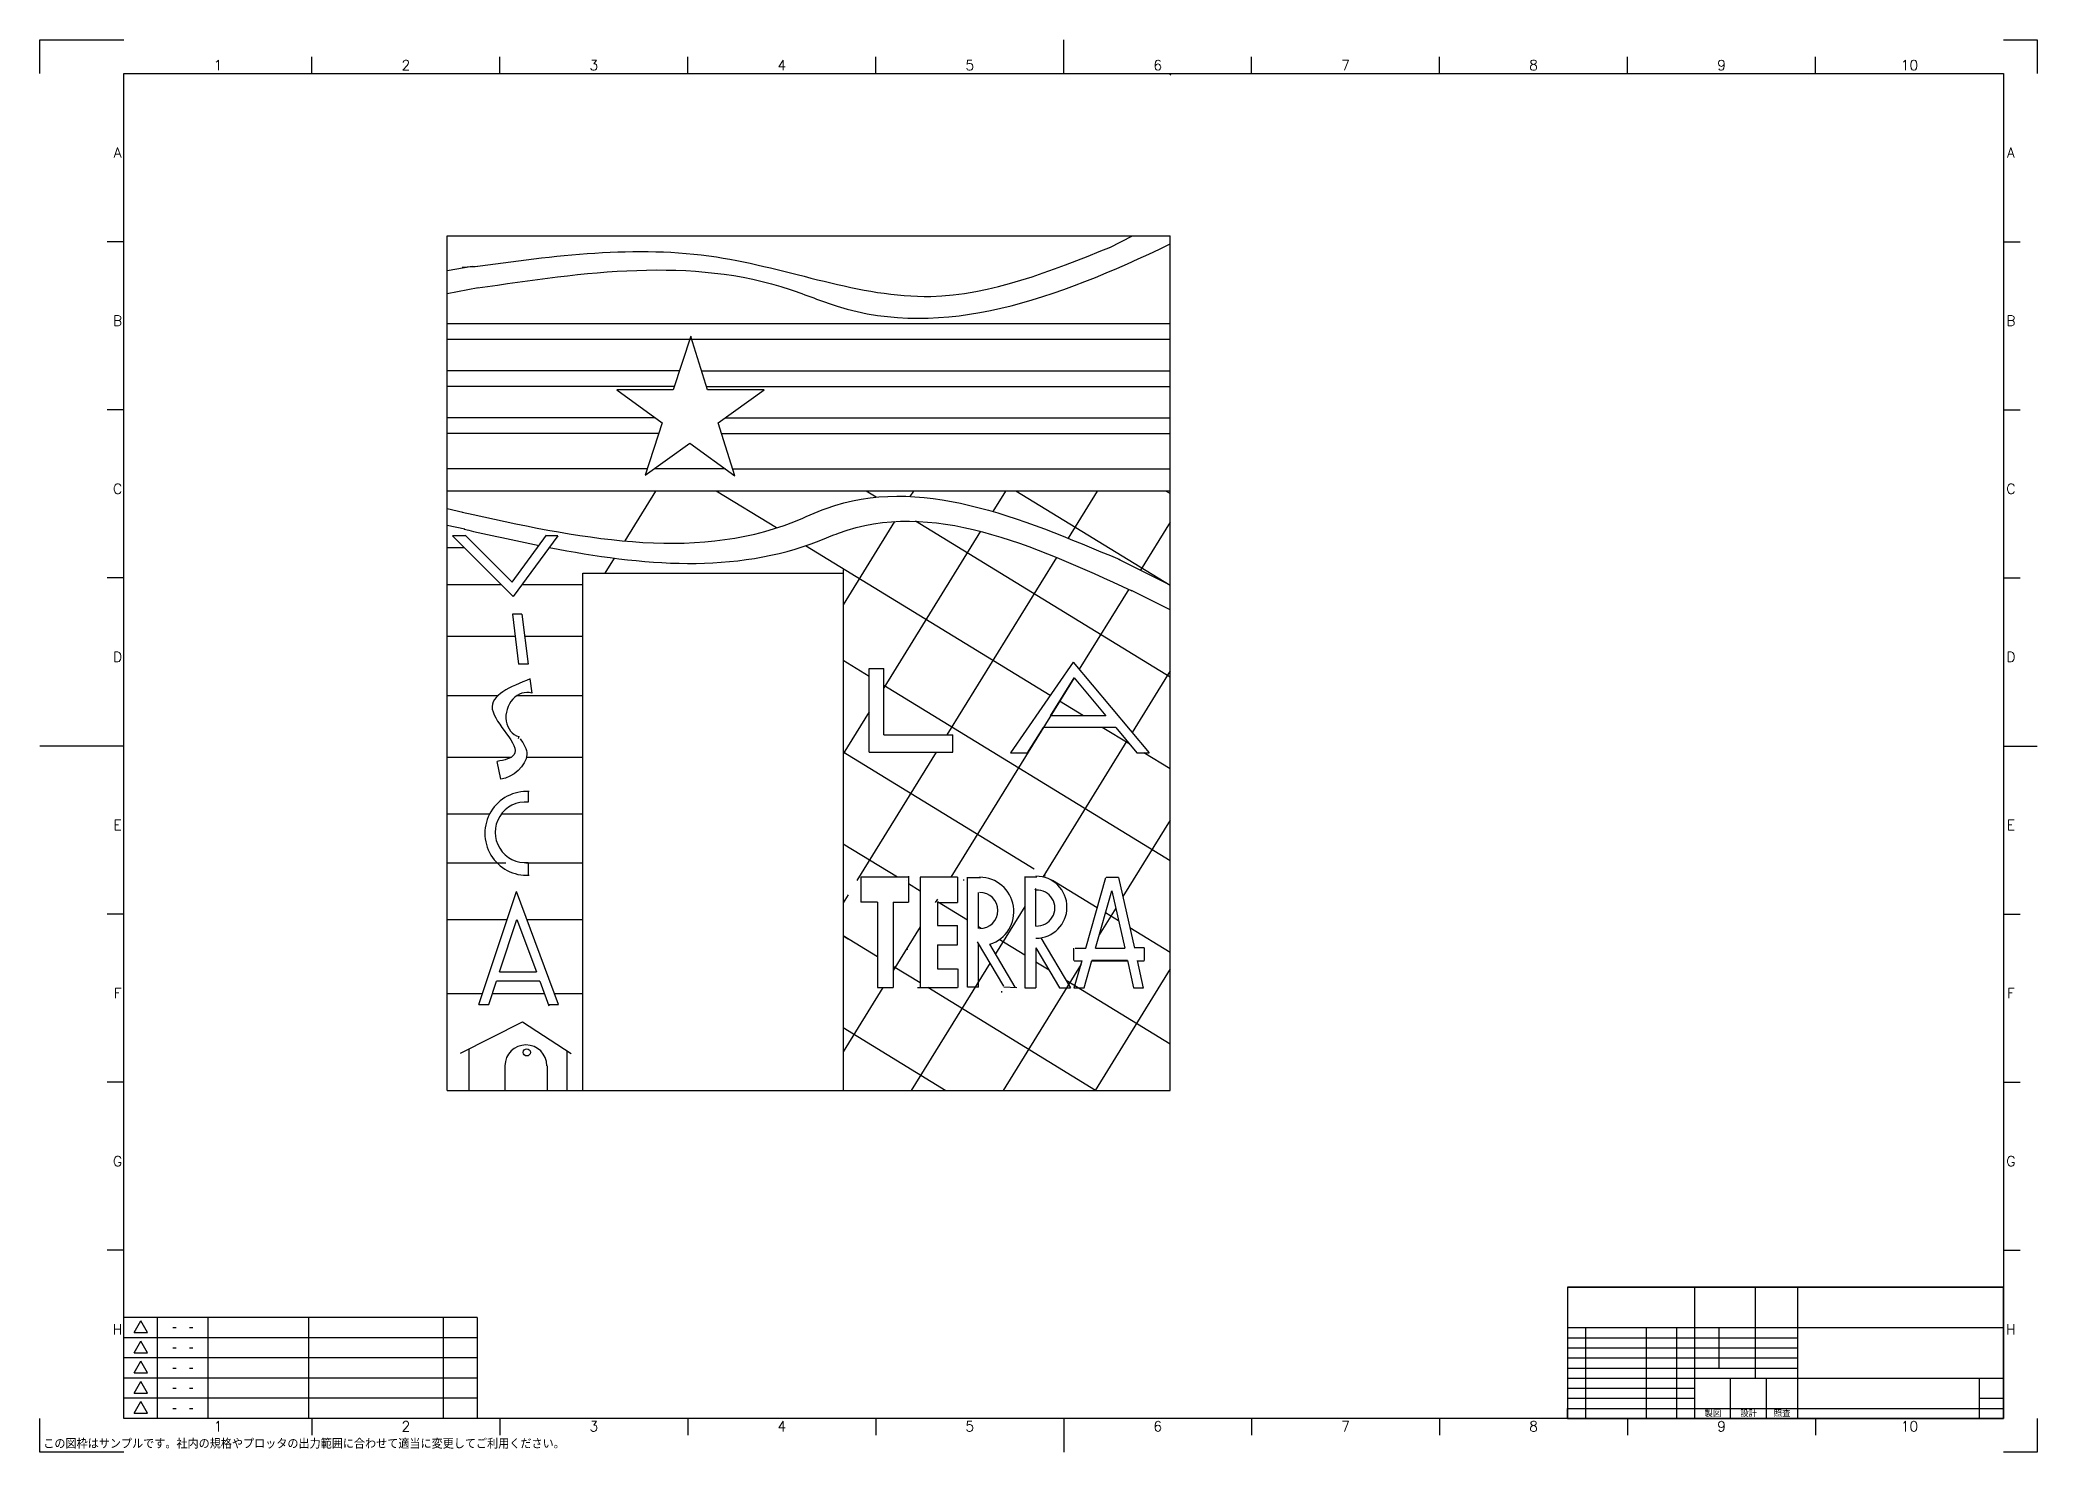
# Paper-space layout 'Layout1' of a CAD drawing. Extents: x 0 to 594, y 0 to 420.
# The model-space entities are those that its viewports show. They can reach past a viewport. Long polylines and large blocks are cut down to what shows.
import ezdxf
from ezdxf.enums import TextEntityAlignment as Align

# ---------------------------------------------------------------- set-up
doc = ezdxf.new("R2010")
doc.units = 0
doc.header["$LTSCALE"] = 20
doc.layers.get('0').update_dxf_attribs({"linetype": 'CONTINUOUS'})
doc.layers.add('OBJECT', color=7, linetype='CONTINUOUS')
doc.styles.add('ADESK1', font='romans', dxfattribs={"bigfont": 'bigfont'})

# ---------------------------------------------------------------- blocks, each defined once
blk = doc.blocks.new('TITLE_BLOCK')
for p, q in [((0, 410), (0, 420)), ((0, 420), (25, 420)), ((304.5, 410), (304.5, 420)), ((584, 420), (594, 420)), ((594, 420), (594, 410)), ((25, 410), (584, 410)), ((25, 10), (25, 410)), ((80.9, 410), (80.9, 415)), ((136.8, 410), (136.8, 415)), ((192.7, 410), (192.7, 415)), ((248.6, 410), (248.6, 415)), ((304.5, 410), (304.5, 415)), ((360.4, 410), (360.4, 415)), ((416.3, 410), (416.3, 415)), ((472.2, 410), (472.2, 415)), ((528.1, 410), (528.1, 415)), ((584, 410), (584, 10)), ((25, 360), (20, 360)), ((584, 360), (589, 360)), ((25, 310), (20, 310)), ((584, 310), (589, 310)), ((25, 260), (20, 260)), ((584, 260), (589, 260)), ((25, 210), (0, 210)), ((25, 210), (20, 210)), ((584, 210), (589, 210)), ((584, 210), (594, 210)), ((25, 160), (20, 160)), ((584, 160), (589, 160)), ((25, 110), (20, 110)), ((584, 110), (589, 110)), ((25, 60), (20, 60)), ((584, 60), (589, 60)), ((0, 0), (0, 10)), ((584, 10), (25, 10)), ((80.9, 10), (80.9, 5)), ((136.8, 10), (136.8, 5)), ((192.7, 10), (192.7, 5)), ((248.6, 10), (248.6, 5)), ((304.5, 10), (304.5, 5)), ((304.5, 10), (304.5, 0)), ((360.4, 10), (360.4, 5)), ((416.3, 10), (416.3, 5)), ((472.2, 10), (472.2, 5)), ((528.1, 10), (528.1, 5)), ((594, 10), (594, 0)), ((25, 0), (0, 0)), ((594, 0), (584, 0))]:
    blk.add_line(p, q)
at = {"color": 0}
for p, q in [((454.3, 49), (454.3, 10)), ((584, 49), (454.3, 49)), ((454.3, 49), (584, 49)), ((492.13, 49), (492.13, 25)), ((510.14, 49), (510.14, 22)), ((522.75, 49), (522.75, 10)), ((584, 10), (584, 49)), ((584, 49), (584, 10)), ((454.3, 37), (584, 37)), ((459.7, 37), (459.7, 10)), ((477.72, 37), (477.72, 10)), ((486.72, 37), (486.72, 10)), ((499.33, 37), (499.33, 25)), ((454.3, 34), (522.75, 34)), ((454.3, 31), (522.75, 31)), ((454.3, 28), (522.75, 28)), ((454.3, 25), (492.13, 25)), ((492.13, 25), (522.75, 25)), ((492.13, 25), (492.13, 10)), ((454.3, 22), (492.13, 22)), ((454.3, 19), (492.13, 19)), ((492.13, 22), (584, 22)), ((502.77, 22), (502.77, 10)), ((513.4, 22), (513.4, 10)), ((576.79, 22), (576.79, 10)), ((454.3, 16), (492.13, 16)), ((454.3, 10), (454.3, 13)), ((454.3, 13), (584, 13)), ((576.79, 16), (584, 16)), ((454.3, 10), (584, 10))]:
    blk.add_line(p, q, dxfattribs=at)
at = {"layer": 'OBJECT'}
for p, q in [((130, 40), (25, 40)), ((28, 35.54), (30, 39)), ((32, 35.54), (30, 39)), ((35, 10), (35, 40)), ((39.5, 37), (40.5, 37)), ((44.5, 37), (45.5, 37)), ((50, 10), (50, 40)), ((80, 10), (80, 40)), ((120, 10), (120, 40)), ((130, 40), (130, 10)), ((130, 34), (25, 34)), ((28, 35.54), (32, 35.54)), ((28, 29.54), (30, 33)), ((32, 29.54), (30, 33)), ((39.5, 31), (40.5, 31)), ((44.5, 31), (45.5, 31)), ((130, 28), (25, 28)), ((28, 29.54), (32, 29.54)), ((28, 23.54), (30, 27)), ((32, 23.54), (30, 27)), ((39.5, 25), (40.5, 25)), ((44.5, 25), (45.5, 25)), ((130, 22), (25, 22)), ((28, 23.54), (32, 23.54)), ((28, 17.54), (30, 21)), ((32, 17.54), (30, 21)), ((39.5, 19), (40.5, 19)), ((44.5, 19), (45.5, 19)), ((130, 16), (25, 16)), ((28, 17.54), (32, 17.54)), ((28, 11.54), (30, 15)), ((32, 11.54), (30, 15)), ((39.5, 13), (40.5, 13)), ((44.5, 13), (45.5, 13)), ((28, 11.54), (32, 11.54))]:
    blk.add_line(p, q, dxfattribs=at)
at = {"style": 'ADESK1'}
for s, p in [('1', (52.95, 411)), ('2', (108.85, 411)), ('3', (164.75, 411)), ('4', (220.65, 411)), ('5', (276.55, 411)), ('6', (332.45, 411)), ('7', (388.35, 411)), ('8', (444.25, 411)), ('9', (500.15, 411)), ('10', (556.05, 411)), ('A', (23.09, 385)), ('A', (586.21, 385)), ('B', (23.09, 335)), ('B', (586.21, 335)), ('C', (23.09, 285)), ('C', (586.21, 285)), ('D', (23.09, 235)), ('D', (586.21, 235)), ('E', (23.09, 185)), ('E', (586.21, 185)), ('F', (23.09, 135)), ('F', (586.21, 135)), ('G', (23.09, 85)), ('G', (586.21, 85)), ('H', (23.09, 35)), ('H', (586.21, 35)), ('1', (52.95, 6.16)), ('2', (108.85, 6.16)), ('3', (164.75, 6.16)), ('4', (220.65, 6.16)), ('5', (276.55, 6.16)), ('6', (332.45, 6.16)), ('7', (388.35, 6.16)), ('8', (444.25, 6.16)), ('9', (500.15, 6.16)), ('10', (556.05, 6.16))]:
    blk.add_text(s, height=3, dxfattribs=at).set_placement(p, align=Align.CENTER)
at = {"color": 0, "style": 'ADESK1'}
for s, p in [('\\M+190BB\\M+1907D', (497.57, 10.48)), ('\\M+190DD\\M+18C76', (508.21, 10.48)), ('\\M+18FC6\\M+18DB8', (518.16, 10.55))]:
    blk.add_text(s, height=1.7917, dxfattribs=at).set_placement(p, align=Align.CENTER)
at = {"style": 'ADESK1'}
blk.add_text('\\M+182B1\\M+182CC\\M+1907D\\M+19867\\M+182CD\\M+18354\\M+18393\\M+18376\\M+1838B\\M+182C5\\M+182B7\\M+18142\\M+18ED0\\M+193E0\\M+182CC\\M+18B4B\\M+18A69\\M+182E2\\M+18376\\M+1838D\\M+18362\\M+1835E\\M+182CC\\M+18F6F\\M+197CD\\M+194CD\\M+188CD\\M+182C9\\M+18D87\\M+182ED\\M+182B9\\M+182C4\\M+1934B\\M+19396\\M+182C9\\M+195CF\\M+18D58\\M+182B5\\M+182C4\\M+182B2\\M+19798\\M+19770\\M+182AD\\M+182BE\\M+182B3\\M+182A2\\M+18142', height=3, dxfattribs=at).set_placement((1, 1))
at = {"color": 0, "style": 'ADESK1', "flags": 8}
for tag, p in [('FNAME', (19, 118)), ('REVDATE', (19, 70)), ('USER', (19, 10))]:
    blk.add_attdef(tag, p, '', height=3, rotation=90, dxfattribs=at)

msp = doc.modelspace()

# ---------------------------------------------------------------- linework, layer by layer
for p, q in [((100, 100), (100, 373)), ((100, 373), (331, 373)), ((311.73, 369.3), (318.99, 373)), ((331, 100), (331, 373)), ((108.05, 363.17), (100, 361.82)), ((109.65, 363.22), (104.79, 362.86)), ((109.95, 356.31), (100, 354.49)), ((331, 344.84), (100, 344.84)), ((331, 339.84), (100, 339.84)), ((177.85, 340.96), (172.22, 323.79)), ((183.24, 323.79), (177.85, 340.81)), ((174.21, 329.84), (100, 329.84)), ((181.32, 329.84), (331, 329.84)), ((172.57, 324.84), (100, 324.84)), ((154.24, 323.79), (168.76, 313.23)), ((172.22, 323.79), (154.24, 323.79)), ((182.91, 324.84), (331, 324.84)), ((201.3, 323.79), (183.24, 323.79)), ((186.59, 313.24), (201.3, 323.79)), ((166.54, 314.84), (100, 314.84)), ((168.76, 313.23), (163.29, 296.51)), ((191.95, 296.35), (186.59, 313.24)), ((188.83, 314.84), (331, 314.84)), ((167.66, 309.84), (100, 309.84)), ((163.29, 296.51), (177.61, 306.79)), ((177.61, 306.79), (191.95, 296.35)), ((187.67, 309.84), (331, 309.84)), ((163.95, 298.54), (100, 298.54)), ((188.94, 298.54), (166.12, 298.54)), ((191.25, 298.54), (331, 298.54)), ((331, 291.46), (100, 291.46)), ((156.86, 275.5), (166.72, 291.46)), ((205.26, 279.67), (186, 291.46)), ((237.11, 289.48), (233.87, 291.46)), ((248.98, 291.46), (247.89, 289.71)), ((278.36, 291.46), (274.32, 284.92)), ((331, 261.3), (281.74, 291.46)), ((307.73, 291.46), (298.42, 276.38)), ((331, 290.61), (329.61, 291.46)), ((105.02, 284.6), (100.04, 285.8)), ((242.95, 281.7), (226.55, 255.13)), ((331, 231.98), (249.68, 281.78)), ((331, 281.55), (321.5, 266.16)), ((331, 281.55), (321.5, 266.16)), ((330.85, 281.31), (331, 281.53)), ((105.7, 279.26), (100.04, 280.47)), ((101.79, 277.09), (121.12, 257.76)), ((106.04, 277.09), (101.79, 277.09)), ((120.77, 262.35), (105.83, 277.3)), ((120.77, 262.35), (131.78, 277.3)), ((135.35, 277.09), (121.12, 257.76)), ((135.35, 277.09), (131.63, 277.09)), ((270.4, 278.58), (239.55, 228.59)), ((100, 273.37), (105.52, 273.37)), ((150.5, 265.19), (153.47, 270)), ((292.67, 226.14), (214.56, 273.97)), ((294.65, 270.26), (259.65, 213.56)), ((314.49, 269.65), (330.9, 261.48)), ((143.34, 100), (143.34, 265.19)), ((143.34, 265.19), (226.55, 265.19)), ((226.55, 266.23), (226.55, 100)), ((100, 261.57), (117.32, 261.57)), ((123.92, 261.57), (143.34, 261.57)), ((317.78, 260.14), (301.96, 234.5)), ((317.78, 260.14), (301.96, 234.5)), ((318.59, 259.73), (330.9, 253.6)), ((120.87, 252.12), (122.86, 236.16)), ((123.89, 252.12), (120.87, 252.12)), ((123.89, 252.12), (125.89, 236.16)), ((100, 245.04), (121.75, 245.04)), ((124.78, 245.04), (143.34, 245.04)), ((125.89, 236.16), (122.86, 236.16)), ((234.83, 232.24), (226.55, 237.31)), ((300.04, 236.79), (279.98, 207.81)), ((300.04, 236.79), (324.32, 207.81)), ((126.48, 231.42), (127.05, 226.86)), ((234.83, 208.05), (234.83, 234.81)), ((234.83, 234.81), (239.55, 234.81)), ((239.55, 213.56), (239.55, 234.81)), ((300.3, 231.81), (260.95, 168.07)), ((300.3, 231.81), (260.95, 168.07)), ((292.79, 219.65), (300.3, 231.81)), ((300.3, 231.81), (310.48, 219.65)), ((331, 233.96), (318.87, 214.31)), ((331, 233.96), (318.87, 214.31)), ((100, 226.15), (116.33, 226.15)), ((122.41, 226.15), (143.34, 226.15)), ((127.11, 227.1), (127.04, 226.86)), ((331, 173.35), (239.55, 229.35)), ((303.27, 219.65), (295.66, 224.31)), ((234.83, 220.95), (226.55, 207.54)), ((310.48, 219.65), (292.79, 219.65)), ((122.92, 212.99), (122.73, 212.34)), ((239.55, 213.56), (261.58, 213.56)), ((261.58, 208.05), (261.58, 213.56)), ((285.48, 207.81), (290.49, 215.93)), ((317.21, 211.62), (290.38, 168.15)), ((313.6, 215.93), (290.49, 215.93)), ((318.08, 210.58), (309.33, 215.93)), ((313.6, 215.93), (320.4, 207.81)), ((100, 206.48), (120.59, 206.48)), ((117.16, 199.42), (115.99, 205.06)), ((125.4, 206.48), (143.34, 206.48)), ((287.57, 170.63), (226.55, 208)), ((256.25, 208.05), (230.94, 167.04)), ((234.83, 208.05), (261.58, 208.05)), ((279.98, 207.81), (285.48, 207.81)), ((320.4, 207.81), (324.32, 207.81)), ((331, 202.67), (322.61, 207.81)), ((331, 202.67), (322.61, 207.81)), ((125.96, 195.48), (125.96, 192.06)), ((100, 188.38), (113.66, 188.38)), ((117.42, 188.38), (143.34, 188.38)), ((331, 186.36), (315.89, 161.88)), ((243.88, 168.07), (226.55, 178.68)), ((100, 172.64), (118.82, 172.64)), ((125.21, 172.64), (143.34, 172.64)), ((125.96, 172.78), (125.96, 168.7)), ((232.16, 168.09), (232.16, 160.08)), ((247.38, 168.07), (232.16, 168.07)), ((246.77, 167.01), (246.77, 167.02)), ((247.38, 168.41), (247.38, 160.08)), ((251.16, 163.61), (247.38, 165.93)), ((251.16, 168.09), (251.16, 132.83)), ((263.07, 168.07), (251.16, 168.07)), ((263.07, 168.09), (263.07, 160.02)), ((265.09, 167.04), (265.09, 167.36)), ((266.22, 168.02), (270.39, 168.02)), ((266.28, 132.98), (266.28, 168.07)), ((284.46, 168.24), (288.42, 168.24)), ((284.58, 168.09), (284.58, 132.75)), ((291.13, 168.45), (291, 168.53)), ((307.71, 158.3), (293.43, 167.04)), ((304.02, 145.43), (310.49, 168.04)), ((310.51, 168.09), (314.5, 168.09)), ((314.51, 168.04), (319.56, 145.43)), ((110.14, 127.41), (122.19, 163.57)), ((135.62, 127.41), (122.19, 163.57)), ((228.11, 162.46), (226.55, 159.94)), ((237.53, 160.08), (232.16, 160.08)), ((237.53, 160.08), (237.53, 132.83)), ((242.53, 160.08), (247.38, 160.08)), ((242.53, 160.08), (242.53, 132.83)), ((256.63, 161.07), (255.98, 160.02)), ((266.28, 154.35), (256.63, 160.26)), ((256.63, 160.08), (256.63, 152.62)), ((256.63, 160.02), (263.07, 160.02)), ((269.82, 151.66), (269.82, 163.24)), ((288.14, 164.52), (287.79, 163.96)), ((288.14, 152.48), (288.14, 163.99)), ((307.14, 145.43), (312.39, 163.77)), ((312.39, 163.77), (316.48, 145.43)), ((100, 154.54), (119.18, 154.54)), ((116.79, 137.87), (122.34, 154.54)), ((122.34, 154.54), (128.53, 137.87)), ((125.54, 154.54), (143.34, 154.54)), ((284.58, 158.75), (275.25, 143.64)), ((313.63, 158.22), (308.36, 149.69)), ((314.54, 154.11), (310.36, 156.68)), ((226.55, 149.37), (228.11, 148.41)), ((237.53, 142.64), (226.55, 149.37)), ((251.16, 152.21), (242.53, 138.23)), ((256.63, 152.62), (263.07, 152.62)), ((262.92, 152.63), (262.92, 146.47)), ((277.87, 133.31), (269.5, 147.47)), ((270.66, 151.67), (269.82, 152.18)), ((269.82, 132.98), (269.82, 146.92)), ((284.58, 143.15), (276.4, 148.15)), ((289.73, 148.74), (299.18, 132.75)), ((331, 144.04), (318.11, 151.93)), ((247.01, 145.48), (246.77, 145.1)), ((273.47, 140.75), (248.31, 100)), ((256.63, 146.5), (263.07, 146.5)), ((256.63, 146.5), (256.63, 138.78)), ((281.54, 132.98), (273.44, 146.69)), ((288.14, 145.54), (288.14, 132.75)), ((288.14, 145.54), (295.69, 132.75)), ((292.37, 138.38), (288.14, 140.97)), ((300.26, 141.46), (300.26, 145.43)), ((300.29, 141.41), (302.87, 141.41)), ((300.39, 132.71), (302.89, 141.49)), ((300.63, 145.43), (304.02, 145.43)), ((303.52, 132.75), (306.01, 141.49)), ((305.99, 141.41), (317.38, 141.41)), ((317.36, 141.49), (306.01, 141.49)), ((307.14, 145.43), (316.48, 145.43)), ((317.36, 141.49), (319.32, 132.75)), ((322.69, 145.5), (319.54, 145.5)), ((320.44, 141.49), (322.42, 132.59)), ((320.45, 141.41), (322.71, 141.41)), ((322.69, 145.5), (322.69, 141.49)), ((113.3, 127.41), (115.79, 134.87)), ((129.65, 134.87), (115.79, 134.87)), ((116.79, 137.87), (128.53, 137.87)), ((129.65, 134.87), (132.57, 127)), ((251.16, 134.3), (242.53, 139.58)), ((256.63, 138.78), (263.07, 138.78)), ((263.14, 138.77), (263.14, 132.84)), ((302.54, 140.26), (277.69, 100)), ((331, 114.72), (297.83, 135.04)), ((331, 138.77), (307.07, 100)), ((100, 130.94), (111.32, 130.94)), ((114.48, 130.94), (131.11, 130.94)), ((134.31, 130.94), (143.34, 130.94)), ((239.2, 132.83), (226.55, 112.34)), ((237.53, 132.83), (242.53, 132.83)), ((250.28, 132.83), (263.07, 132.83)), ((307.17, 100), (253.56, 132.83)), ((269.82, 132.98), (266.28, 132.98)), ((277.21, 131.23), (277.21, 131.7)), ((277.87, 133.06), (282.04, 132.84)), ((284.58, 132.75), (288.14, 132.75)), ((295.69, 132.75), (299.18, 132.75)), ((300.26, 132.75), (303.52, 132.75)), ((319.32, 132.75), (322.39, 132.75)), ((104.35, 111.85), (124.11, 121.86)), ((110.14, 127.41), (113.3, 127.41)), ((124.11, 121.86), (139.69, 111.72)), ((132.42, 127.41), (135.62, 127.41)), ((226.55, 120.05), (259.3, 100)), ((226.55, 120.05), (259.3, 100)), ((107.01, 113.2), (107.01, 100)), ((138.3, 112.63), (138.3, 100)), ((118.41, 107.88), (118.41, 100)), ((131.96, 107.88), (131.96, 100)), ((100, 100), (331, 100))]:
    msp.add_line(p, q)
msp.add_ray((331, 424.34), (0.525254, 0.850945))
msp.add_circle((125.47, 112.13), 1.15)
for centre, radius, start, end in [((125.49, 182.09), 13.4, 86.63407, 273.36593), ((125.05, 182.42), 9.69, 84.62265, 275.37735), ((270.14, 157.12), 10.94, 287.54751, 90), ((288.14, 158.51), 9.9, 270, 90), ((270.14, 157.45), 5.8, 270, 90), ((288.41, 158.24), 5.76, 267.27369, 92.72631), ((247.09, 156.08), 10.94, 270, 270.5982), ((125.19, 107.8), 6.71, 0.61303, 179.38697)]:
    msp.add_arc(centre, radius, start, end)
msp.add_ellipse((124.9, 219.95), major_axis=(1.97, 6.96), ratio=0.827587, start_param=6.253209, end_param=9.423547)
for points in [[(108.19, 363.08), (186.06, 366.23), (254.5, 353.64), (311.92, 369.37)], [(104.88, 284.68), (210.81, 281.65), (221.16, 285.9), (314.91, 269.53)]]:
    msp.add_spline(points, degree=3)
for points, knots in [([(109.7, 356.31), (143.87, 361.37), (183.49, 367.23), (253.36, 337.91), (294.54, 352.79), (331, 370.4)], [0, 0, 0, 0, 99.913937, 115.842624, 224.102759, 224.102759, 224.102759, 224.102759]), ([(132.65, 273.42), (162.52, 267.64), (194.08, 264.73), (252.46, 289.99), (286.72, 274.28), (318.76, 259.6)], [26.334909, 26.334909, 26.334909, 26.334909, 113.48144, 120.116521, 215.604591, 215.604591, 215.604591, 215.604591]), ([(126.56, 231.45), (120.17, 228.86), (107.13, 223.59), (126.69, 207.77), (118.33, 205.44), (115.99, 205.06)], [0, 0, 0, 0, 15.50033, 31.6087, 37.679463, 37.679463, 37.679463, 37.679463]), ([(123.31, 212.31), (124.54, 210.68), (127.56, 205.75), (121.02, 199.83), (117.16, 199.42)], [20.14024, 20.14024, 20.14024, 20.14024, 25.771881, 36.971127, 36.971127, 36.971127, 36.971127])]:
    msp.add_open_spline(points, degree=3, knots=knots)
msp.add_open_spline([(105.48, 279.23), (113.46, 277.45), (121.45, 275.66), (129.4, 274.07)], degree=3)

psp = doc.layouts.get("Layout1")

# ---------------------------------------------------------------- block references
psp.add_blockref('TITLE_BLOCK', (0, 0))

# ---------------------------------------------------------------- viewports
at = {"layer": '0'}
psp.add_viewport(center=(304.5, 210), size=(559, 400), view_center_point=(297, 210), view_height=429.6233, dxfattribs=at)

doc.saveas('drawing.dxf')
